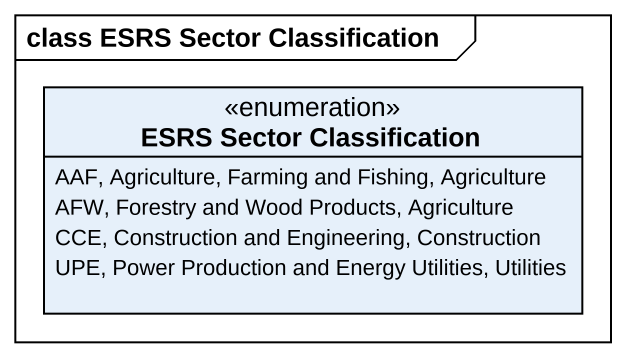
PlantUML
@startuml
mainframe class ESRS Sector Classification
hide circle
hide empty members
enum "ESRS Sector Classification" as ESRS_Sector_Classification {
  AAF, Agriculture, Farming and Fishing, Agriculture
  AFW, Forestry and Wood Products, Agriculture
  CCE, Construction and Engineering, Construction
  UPE, Power Production and Energy Utilities, Utilities
}
@enduml
